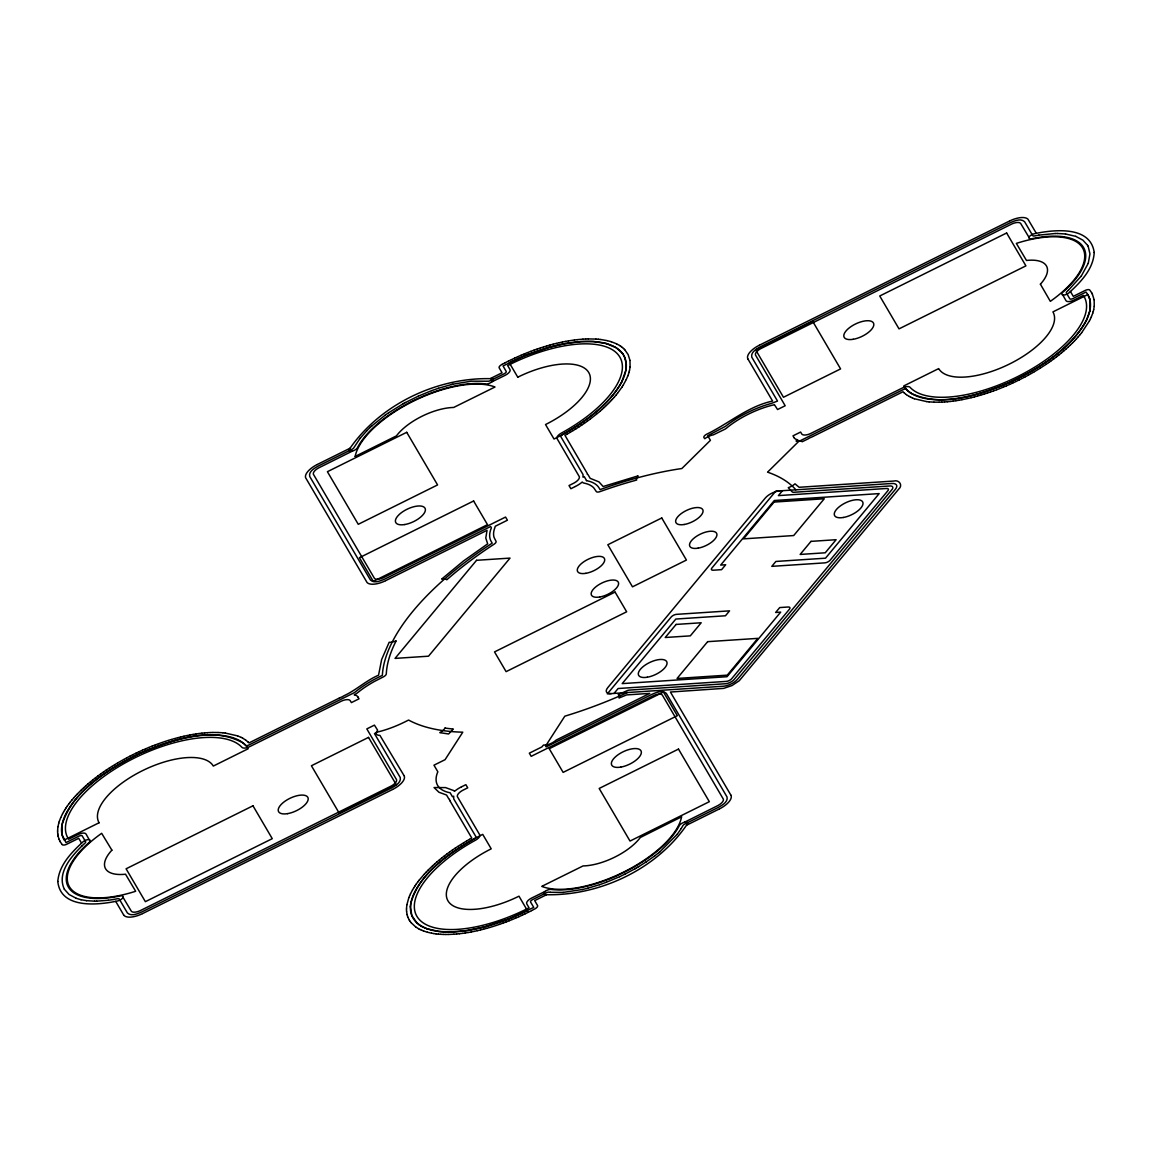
<?xml version="1.0" encoding="UTF-8"?>
<svg xmlns="http://www.w3.org/2000/svg" width="1152" height="1152" viewBox="0 0 1152 1152"><rect width="100%" height="100%" fill="white"/><g stroke="black" fill="none" stroke-linecap="round" stroke-linejoin="round"><path stroke-width="1.5" d="M57.6 831.672L57.614 830.117M406.498 909.778L406.526 908.222M410.443 906.768L411.826 915.581L416.794 922.766M57.629 830.03L57.974 826.733M406.526 908.136L406.872 904.824M410.443 906.754L410.789 903.514M630.086 366.84L629.971 360.461M1094.256 306.216L1094.141 299.837M61.891 825.408L62.064 834.71L65.966 842.602L79.056 836.107A2.837 1.21 -25.5 0 1 82.21 835.891L85.608 841.68A2.837 1.21 -25.5 0 1 84.946 843.163L81.806 846.072M625.954 369.878L626.242 363.528M630.086 366.926L629.525 370.296M1094.242 306.317L1093.68 309.686M57.989 826.632L58.752 823.205M61.891 825.394C72.619 789.624 108.605 769.234 139.91 753.35C171.518 740.405 210.96 724.896 243.317 743.126M406.886 904.738L408.845 897.653M410.789 903.485C419.213 872.899 448.33 854.093 474.163 838.858A2.837 1.21 -25.5 0 0 475.877 836.64L453.715 798.869L453.686 796.162L452.477 796.752L450.13 792.749L448.243 792.374A60.25 25.848 -25.5 0 1 437.285 773.136L437.861 771.826L433.973 765.187L445.075 759.672L462.787 732.182L460.339 732.11A230.357 98.798 -25.5 0 1 409.651 720.619L408.6 720.058L404.582 722.045A60.163 25.805 -25.5 0 1 377.654 732.01L374.486 733.594L400.234 777.499C401.414 782.582 395.251 785.808 391.565 787.939L141.638 912.01C137.434 913.781 131.285 916.618 127.411 912.974L119.232 899.021A2.837 1.21 -25.5 0 0 117.533 898.718L113.141 899.539M625.954 369.893L621.59 382.219M1089.792 310.925L1090.224 301.406M629.078 372.082L629.496 370.397M1089.792 310.954L1086.667 319.752M1093.248 311.458L1093.666 309.773M123.034 897.35L131.429 911.362A8.496 3.643 -25.5 0 0 139.925 910.8L391.406 785.952A8.496 3.643 -25.5 0 0 396.576 779.731L366.826 728.899L374.429 725.126L377.654 730.253A9.216 3.946 -25.5 0 0 379.915 735.365L404.035 775.613M1028.966 237.312L1020.571 223.301A8.496 3.643 -25.5 0 0 1012.075 223.862L760.594 348.71A8.496 3.643 -25.5 0 0 755.424 354.917L785.174 405.749L777.571 409.536L774.374 404.626A4.248 1.829 -25.5 0 1 773.251 404.986L770.674 405.619A55.987 24.019 -25.5 0 0 727.877 426.989L726.35 428.27A4.248 1.829 -25.5 0 1 724.637 429.35L713.419 434.822A9.216 3.946 -25.5 0 0 704.794 438.71L703.915 437.602A4.248 1.829 -25.5 0 1 706.795 434.146C728.87 423.504 747.922 406.31 772.603 401.069L747.965 359.05M58.781 823.104L59.299 821.39M628.531 373.896L629.05 372.182M1092.701 313.272L1093.219 311.558M1088.28 263.246L1089.95 253.915L1088.237 246.514M59.328 821.29L60.696 817.69M627.883 375.739L628.502 373.997M1092.672 313.373L1091.304 316.973M1088.28 263.261L1081.296 276.034M408.888 897.552L409.594 895.781M627.854 375.826L626.285 379.498M60.739 817.589L62.51 813.874M409.637 895.694L410.458 893.894M1090.44 318.874L1091.261 317.074M626.242 379.598L623.117 385.301M410.501 893.794L412.459 890.05M1086.653 319.781C1070.323 349.877 1039.075 368.438 1009.066 382.68C978.912 394.834 942.754 407.938 911.29 393.394M1089.49 320.789L1090.397 318.974M62.568 813.773L63.562 811.944M621.576 382.234C608.357 405.59 585.446 421.546 562.579 434.534A2.837 1.21 -25.5 0 0 560.866 436.738L583.013 474.509L583.056 477.23L584.251 476.64L586.57 480.586M1089.432 320.89L1081.699 332.64M63.619 811.843L64.714 809.986M412.517 889.949L413.626 888.091M681.278 828.446L682.906 825.624A2.837 1.21 -25.5 0 1 684.763 824.069L718.358 807.394C722.03 805.262 728.208 802.066 727.042 796.982L666.274 693.346C662.371 689.731 656.251 692.51 652.046 694.282L546.106 746.87L545.602 745.992L564.811 716.184L566.035 715.81A230.357 98.798 -25.5 0 0 624.182 694.008L627.422 692.539M681.278 828.461L677.304 834.206M64.786 809.885L65.966 808.013M621.864 387.259L623.059 385.402M413.683 887.99L414.878 886.118M66.038 807.912L67.32 806.04M621.792 387.374L617.53 393.25M414.936 886.018L416.218 884.131M67.392 805.925L68.76 804.038M416.29 884.03L417.672 882.144M1081.282 276.034L1068.437 290.246M68.846 803.923L70.301 802.022M417.744 882.029L419.198 880.128M360.086 438.35L353.837 447.754A2.837 1.21 -25.5 0 1 351.979 449.309L318.37 465.998C314.698 468.115 308.434 471.37 309.701 476.424L370.454 580.032C374.314 583.718 380.52 580.838 384.696 579.096L490.622 526.507L491.4 527.832A60.163 25.805 -25.5 0 0 491.227 541.498L492.192 543.168L490.291 544.406A230.357 98.798 -25.5 0 0 382.435 674.222L382.378 675.346L378.36 677.333A60.163 25.805 -25.5 0 0 354.528 692.554L248.774 745.056A2.837 1.21 -25.5 0 1 245.678 745.344L243.331 743.141M677.29 834.221L659.981 851.746M360.101 438.336L366.739 430.805M70.387 801.922L71.942 800.006M615.902 395.266L617.443 393.365M419.285 880.027L424.368 874.066M1080.058 334.656L1081.613 332.741M614.03 693.432L618.106 688.522L726.293 681.394A4.248 1.829 -25.5 0 0 731.678 678.715L789.408 609.235A4.248 1.829 -25.5 0 0 788.098 607.003L779.731 607.565L775.67 612.461L780.682 612.13L727.027 676.714L622.181 683.611L675.835 619.042L725.472 615.773L729.547 610.862L676.555 614.347A4.248 1.829 -25.5 0 0 671.17 617.026L607.334 693.864L723.341 686.232A11.347 4.867 -25.5 0 0 737.698 679.104L895.262 489.456A11.347 4.867 -25.5 0 0 891.778 483.494L775.771 491.141L711.922 567.979A4.248 1.829 -25.5 0 0 713.232 570.211L721.598 569.664L725.674 564.754L720.662 565.085L774.317 500.515L879.163 493.603L825.509 558.187L775.872 561.456L771.797 566.352L824.774 562.867A4.248 1.829 -25.5 0 0 830.16 560.189L887.89 490.709A4.248 1.829 -25.5 0 0 886.594 488.477L778.392 495.605L782.467 490.694M72.029 799.906L73.656 797.99M614.174 397.296L615.816 395.381M1078.344 336.672L1079.971 334.757M73.757 797.89L75.47 795.96M612.374 399.326L614.088 397.397M1076.53 338.702L1078.243 336.773M75.557 795.859L77.357 793.93M610.474 401.342L612.274 399.427M424.469 873.965L426.254 872.035M1074.643 340.718L1076.443 338.803M77.458 793.829L81.403 789.883M608.501 403.373L610.373 401.458M426.37 871.934L428.242 870.005M1072.656 342.749L1074.542 340.834M366.754 430.79L370.152 427.45M606.427 405.403L608.386 403.488M428.342 869.904L432.446 865.973M1070.597 344.779L1072.555 342.864M81.792 846.086C71.064 856.858 56.707 873.086 64.354 889.243M81.518 789.782L83.549 787.867M604.296 407.419L606.326 405.504M1068.451 346.795L1070.482 344.88M370.166 427.45L371.966 425.794M1068.422 290.261L1067.054 291.499A2.837 1.21 -25.5 0 0 1066.392 292.982L1069.79 298.771A2.837 1.21 -25.5 0 0 1072.944 298.555L1086.034 292.061L1087.805 294.566M83.664 787.752L85.766 785.851M602.078 409.435L604.181 407.52M432.562 865.858L434.664 863.957M1066.234 348.811L1068.336 346.91M371.981 425.779L385.171 415.181M85.882 785.75L88.056 783.85M599.774 411.437L601.949 409.536M434.779 863.842L436.954 861.955M1063.944 350.813L1066.118 348.912M88.186 783.749L90.432 781.862M597.413 413.424L599.659 411.538M437.083 861.84L439.33 859.954M1061.568 352.8L1063.814 350.914M658.973 852.552L659.966 851.746M90.562 781.747L92.866 779.875M597.283 413.539L589.896 419.314M1059.134 354.787L1061.438 352.915M439.459 859.853L441.763 857.981M658.958 852.566L654.826 855.806M92.995 779.774L95.371 777.917M1056.629 356.746L1059.005 354.888M441.893 857.88L444.269 856.022M491.602 381.974L505.368 375.206A7.085 3.038 -25.5 0 0 510.019 369.59L507.672 365.587L510.206 364.306A98.525 42.264 -25.5 0 1 618.682 355.349A98.525 42.264 -25.5 0 1 561.614 432.965A10.253 4.392 -25.5 0 0 561.168 433.21A7.085 3.038 -25.5 0 0 557.021 438.552L579.355 476.755A8.496 3.643 -25.5 0 1 574.186 482.962L569.016 485.554L570.859 488.722L575.28 486.533M95.515 777.816L97.949 775.973M1054.051 358.69L1056.485 356.846M444.413 855.907L446.846 854.078M545.141 891.403L531.374 898.186A7.085 3.038 -25.5 0 0 526.723 903.787L529.056 907.805L526.536 909.072A98.525 42.264 -25.5 0 1 418.061 918.043A98.525 42.264 -25.5 0 1 475.114 840.413A10.253 4.392 -25.5 0 0 475.574 840.168A7.085 3.038 -25.5 0 0 479.722 834.84L457.387 796.637A8.496 3.643 -25.5 0 1 457.402 795.47L457.546 795.038A8.496 3.643 -25.5 0 1 462.542 790.416L467.726 787.824L465.869 784.67L461.462 786.859M654.811 855.821L645.912 862.114M98.078 775.872L100.584 774.043M587.261 421.243L589.752 419.414M1051.416 360.619L1053.922 358.79M446.99 853.963L449.482 852.149M385.186 415.166L388.526 412.819M584.568 423.144L587.117 421.344M100.714 773.942L103.277 772.142M1048.723 362.52L1051.286 360.72M449.626 852.048L452.174 850.248M581.818 425.03L584.424 423.245M103.421 772.042L106.027 770.256M1045.973 364.406L1048.579 362.621M452.318 850.147L454.925 848.362M388.541 412.819L402.926 403.92M579.01 426.874L581.659 425.117M106.171 770.155L108.821 768.413M1045.829 364.507L1040.314 368.078M455.069 848.261L457.733 846.504M645.883 862.114L638.755 866.606M576.158 428.702L578.866 426.974M108.979 768.312L111.686 766.584M457.877 846.418L460.584 844.675M573.25 430.502L576 428.803M111.83 766.483L114.581 764.784M1040.17 368.179L1034.467 371.65M460.728 844.589L463.478 842.89M570.312 432.259L573.091 430.589M114.739 764.683L117.533 763.013M463.637 842.789L466.43 841.118M637.531 867.326L638.741 866.621M636.293 868.046L637.517 867.341M567.317 434.002L570.154 432.36M117.691 762.926L123.552 759.586M1031.486 373.378L1034.309 371.736M466.589 841.032L469.426 839.39M635.054 868.766L636.278 868.061M635.04 868.766L624.874 874.181M567.158 434.088L564.955 435.326L587.074 473.184A7.085 3.038 -25.5 0 1 587.146 473.414L587.246 473.89A7.574 3.254 -25.5 0 1 587.261 474.25A4.248 1.829 -25.5 0 1 588.067 474.739L590.17 478.339L598.954 481.882L603.158 486.518L638.122 475.862A9.216 3.946 -25.5 0 0 636.696 479.995L634.565 480.629A226.008 96.941 -25.5 0 0 602.035 490.896L599.962 491.63A4.248 1.829 -25.5 0 1 596.261 491.501L593.842 487.93A55.987 24.019 -25.5 0 0 586.8 483.782L583.531 482.962A4.248 1.829 -25.5 0 1 582.768 482.472L582.235 482.04A7.085 3.038 -25.5 0 1 581.846 482.357L581.054 482.976A7.085 3.038 -25.5 0 1 580.637 483.293L579.787 483.898A7.085 3.038 -25.5 0 1 579.341 484.186L578.434 484.776A7.085 3.038 -25.5 0 1 577.973 485.05L577.022 485.597A7.085 3.038 -25.5 0 1 576.533 485.87L575.525 486.403M1028.448 375.077L1031.328 373.464M469.584 839.304L471.787 838.066L449.914 800.755M402.955 403.906L404.179 403.214M404.208 403.214L405.446 402.538M502.056 364.392L501.638 364.622A4.248 1.829 -25.5 0 0 499.147 367.79L502.056 372.773L490.435 378.533M123.71 759.499L126.605 757.93M1025.395 376.733L1028.29 375.163M405.475 402.523L418.406 396.101M502.214 364.306L505.152 362.779M317.203 464.544L316.181 465.077A7.085 3.038 -25.5 0 0 315.706 465.336L314.755 465.883A7.085 3.038 -25.5 0 0 314.28 466.171L313.373 466.747A7.085 3.038 -25.5 0 0 312.941 467.05L312.077 467.654A7.085 3.038 -25.5 0 0 311.674 467.957L310.867 468.576A7.085 3.038 -25.5 0 0 310.493 468.893L309.758 469.541A7.085 3.038 -25.5 0 0 309.413 469.858L308.75 470.491A7.085 3.038 -25.5 0 0 308.448 470.822L307.872 471.47A7.085 3.038 -25.5 0 0 307.598 471.787L307.109 472.421A7.085 3.038 -25.5 0 0 306.893 472.738L306.49 473.371A7.085 3.038 -25.5 0 0 306.317 473.674L306.014 474.278A7.085 3.038 -25.5 0 0 305.885 474.581L305.683 475.171A7.085 3.038 -25.5 0 0 305.597 475.445L305.496 476.006A7.085 3.038 -25.5 0 0 305.467 476.28L305.453 476.798A7.085 3.038 -25.5 0 0 305.482 477.043L305.568 477.533A7.085 3.038 -25.5 0 0 305.64 477.763L367.013 582.422A7.085 3.038 -25.5 0 0 367.186 582.61L367.574 582.941A7.085 3.038 -25.5 0 0 367.79 583.099L368.266 583.373A7.085 3.038 -25.5 0 0 368.525 583.502L369.086 583.733A7.085 3.038 -25.5 0 0 369.389 583.819L370.037 583.978A7.085 3.038 -25.5 0 0 370.382 584.05L371.102 584.15A7.085 3.038 -25.5 0 0 371.477 584.179L372.269 584.222A7.085 3.038 -25.5 0 0 372.672 584.222L373.522 584.194A7.085 3.038 -25.5 0 0 373.954 584.165L374.861 584.078A7.085 3.038 -25.5 0 0 375.322 584.021L376.272 583.862A7.085 3.038 -25.5 0 0 376.747 583.776L377.726 583.56A7.085 3.038 -25.5 0 0 378.216 583.445L379.224 583.171A7.085 3.038 -25.5 0 0 379.728 583.027L380.75 582.696A7.085 3.038 -25.5 0 0 381.269 582.523L382.291 582.149A7.085 3.038 -25.5 0 0 382.795 581.933L383.818 581.515A7.085 3.038 -25.5 0 0 384.336 581.285L385.373 580.795M759.269 345.269L758.246 345.802A7.085 3.038 -25.5 0 0 757.771 346.061L756.821 346.622A7.085 3.038 -25.5 0 0 756.346 346.896L755.438 347.486A7.085 3.038 -25.5 0 0 755.006 347.774L754.142 348.379A7.085 3.038 -25.5 0 0 753.725 348.696L752.933 349.315A7.085 3.038 -25.5 0 0 752.544 349.632L751.824 350.266A7.085 3.038 -25.5 0 0 751.478 350.582L750.816 351.23A7.085 3.038 -25.5 0 0 750.514 351.547L749.938 352.195A7.085 3.038 -25.5 0 0 749.664 352.512L749.174 353.146A7.085 3.038 -25.5 0 0 748.958 353.462L748.555 354.096A7.085 3.038 -25.5 0 0 748.382 354.398L748.08 355.018A7.085 3.038 -25.5 0 0 747.95 355.306L747.749 355.896A7.085 3.038 -25.5 0 0 747.662 356.184L747.562 356.731A7.085 3.038 -25.5 0 0 747.533 357.005L747.518 357.523A7.085 3.038 -25.5 0 0 747.547 357.782L747.634 358.258A7.085 3.038 -25.5 0 0 747.706 358.488L747.907 358.934M126.778 757.843L129.701 756.317M1025.222 376.819L1019.174 379.93M392.731 789.394L393.754 788.861A7.085 3.038 -25.5 0 0 394.229 788.587L395.179 788.04A7.085 3.038 -25.5 0 0 395.654 787.766L396.562 787.176A7.085 3.038 -25.5 0 0 396.994 786.888L397.858 786.283A7.085 3.038 -25.5 0 0 398.275 785.966L399.067 785.347A7.085 3.038 -25.5 0 0 399.456 785.03L400.176 784.397A7.085 3.038 -25.5 0 0 400.522 784.08L401.184 783.432A7.085 3.038 -25.5 0 0 401.486 783.115L402.062 782.467A7.085 3.038 -25.5 0 0 402.336 782.15L402.826 781.502A7.085 3.038 -25.5 0 0 403.042 781.186L403.445 780.566A7.085 3.038 -25.5 0 0 403.618 780.264L403.92 779.645A7.085 3.038 -25.5 0 0 404.05 779.357L404.251 778.766A7.085 3.038 -25.5 0 0 404.338 778.478L404.438 777.931A7.085 3.038 -25.5 0 0 404.467 777.658L404.482 777.139A7.085 3.038 -25.5 0 0 404.453 776.88L404.366 776.405A7.085 3.038 -25.5 0 0 404.294 776.174L404.093 775.728M461.218 786.989L460.21 787.522A7.085 3.038 -25.5 0 0 459.72 787.781L458.77 788.328A7.085 3.038 -25.5 0 0 458.309 788.616L457.402 789.192A7.085 3.038 -25.5 0 0 456.955 789.494L456.106 790.099A7.085 3.038 -25.5 0 0 455.688 790.402L454.882 791.021A7.085 3.038 -25.5 0 0 454.507 791.338L453.946 790.862A4.248 1.829 -25.5 0 0 453.067 790.344L445.55 787.594L434.059 787.55L438.926 792.245L446.558 795.038L448.675 798.638A4.248 1.829 -25.5 0 0 449.323 799.099L449.482 799.142A7.574 3.254 -25.5 0 0 449.496 799.488L449.582 799.978A7.085 3.038 -25.5 0 0 449.654 800.208L449.856 800.654M719.539 808.848L720.547 808.315A7.085 3.038 -25.5 0 0 721.037 808.056L721.987 807.494A7.085 3.038 -25.5 0 0 722.448 807.221L723.355 806.63A7.085 3.038 -25.5 0 0 723.802 806.342L724.651 805.738A7.085 3.038 -25.5 0 0 725.069 805.421L725.861 804.802A7.085 3.038 -25.5 0 0 726.25 804.485L726.984 803.851A7.085 3.038 -25.5 0 0 727.33 803.534L727.978 802.886A7.085 3.038 -25.5 0 0 728.294 802.57L728.87 801.922A7.085 3.038 -25.5 0 0 729.13 801.605L729.619 800.957A7.085 3.038 -25.5 0 0 729.85 800.654L730.238 800.021A7.085 3.038 -25.5 0 0 730.411 799.718L730.728 799.099A7.085 3.038 -25.5 0 0 730.858 798.811L731.059 798.221A7.085 3.038 -25.5 0 0 731.131 797.933L731.246 797.386A7.085 3.038 -25.5 0 0 731.275 797.112L731.275 796.594A7.085 3.038 -25.5 0 0 731.261 796.334L731.16 795.859A7.085 3.038 -25.5 0 0 731.088 795.629L730.901 795.182M531.59 910.613L535.162 908.726A4.248 1.829 -25.5 0 0 537.595 905.602L534.686 900.619L546.307 894.845M505.31 362.693L508.262 361.195M129.859 756.23L132.826 754.733M528.466 912.197L531.432 910.699M317.448 464.414L349.978 448.272M759.514 345.139L1009.44 221.069M385.618 580.68L487.037 530.323L485.784 538.07L487.685 543.845L463.536 560.938L441.662 579.096A9.216 3.946 -25.5 0 1 446.789 579.773A226.008 96.941 -25.5 0 1 492.221 545.414L494.093 544.19A4.248 1.829 -25.5 0 0 496.008 541.267L494.078 537.451A55.987 24.019 -25.5 0 1 494.179 529.762L495.302 526.234L507.413 520.214L505.555 517.061L382.982 577.886A8.496 3.643 -25.5 0 1 374.501 578.448L313.358 474.192A8.496 3.643 -25.5 0 1 318.528 467.971L352.469 451.051M1087.805 294.581L1052.914 311.904A63.792 27.36 -25.5 0 1 1009.685 363.917A63.792 27.36 -25.5 0 1 938.693 368.597L903.802 385.92A102.773 44.078 -25.5 0 0 1018.166 378.389A102.773 44.078 -25.5 0 0 1087.805 294.581L1089.547 298.526M813.024 436.421L903.01 391.752L903.83 392.558M338.976 698.242L248.99 742.91L248.17 742.104M142.56 913.594L392.486 789.523M686.765 825.12L719.294 808.978M624.845 874.195L619.646 876.686M508.435 361.109L511.416 359.654M132.984 754.646L135.965 753.192M1016.035 381.456L1019.016 380.016M525.326 913.723L528.307 912.269M511.589 359.582L514.584 358.171M1009.685 220.954L1010.736 220.464A7.085 3.038 -25.5 0 1 1011.24 220.234L1012.262 219.802A7.085 3.038 -25.5 0 1 1012.766 219.6L1013.789 219.226A7.085 3.038 -25.5 0 1 1014.307 219.053L1015.33 218.722A7.085 3.038 -25.5 0 1 1015.834 218.578L1016.842 218.304A7.085 3.038 -25.5 0 1 1017.331 218.189L1018.31 217.973A7.085 3.038 -25.5 0 1 1018.8 217.886L1019.736 217.728A7.085 3.038 -25.5 0 1 1020.197 217.67L1021.104 217.584A7.085 3.038 -25.5 0 1 1021.536 217.555L1022.386 217.526A7.085 3.038 -25.5 0 1 1022.803 217.526L1023.581 217.57A7.085 3.038 -25.5 0 1 1023.955 217.598L1024.675 217.699A7.085 3.038 -25.5 0 1 1025.021 217.771L1025.669 217.93A7.085 3.038 -25.5 0 1 1025.971 218.016L1026.533 218.246A7.085 3.038 -25.5 0 1 1026.792 218.376L1027.267 218.65A7.085 3.038 -25.5 0 1 1027.483 218.808L1027.872 219.139A7.085 3.038 -25.5 0 1 1028.045 219.326L1036.31 233.309M136.138 753.12L139.133 751.709M812.779 436.536L811.742 437.026A7.085 3.038 -25.5 0 1 811.238 437.256L810.216 437.688A7.574 3.254 -25.5 0 1 809.51 437.962L809.309 438.106A4.248 1.829 -25.5 0 1 807.926 438.955L802.152 441.749A9.216 3.946 -25.5 0 0 796.507 441L796.018 441A4.248 1.829 -25.5 0 1 797.616 439.992L797.789 439.79A7.085 3.038 -25.5 0 1 797.443 439.733L796.795 439.56A7.085 3.038 -25.5 0 1 796.493 439.474L795.931 439.243A7.085 3.038 -25.5 0 1 795.672 439.114L795.197 438.84A7.085 3.038 -25.5 0 1 794.981 438.682L794.592 438.35A7.085 3.038 -25.5 0 1 794.434 438.163L794.131 437.774M339.221 698.126L340.258 697.637A7.085 3.038 -25.5 0 1 340.762 697.406L341.784 696.974A7.574 3.254 -25.5 0 1 342.49 696.701L342.691 696.557A4.248 1.829 -25.5 0 1 344.074 695.707C356.242 690.091 366.12 680.486 378.547 675.202L381.643 659.506L389.16 642.283A9.216 3.946 -25.5 0 0 396.086 640.814L396.216 640.742A226.008 96.941 -25.5 0 0 386.352 672.826L386.294 673.934A4.248 1.829 -25.5 0 1 383.299 676.915L374.429 681.451A55.987 24.019 -25.5 0 0 361.037 690.019L356.99 693.173A4.248 1.829 -25.5 0 1 355.45 694.138L354.211 694.872A7.085 3.038 -25.5 0 1 354.557 694.93L355.205 695.102A7.085 3.038 -25.5 0 1 355.507 695.189L356.069 695.419A7.085 3.038 -25.5 0 1 356.328 695.549L356.803 695.822A7.085 3.038 -25.5 0 1 357.019 695.981L357.408 696.312A7.085 3.038 -25.5 0 1 357.566 696.499L357.869 696.888M1012.867 382.954L1015.862 381.542M142.315 913.709L141.264 914.198A7.085 3.038 -25.5 0 1 140.76 914.429L139.738 914.846A7.085 3.038 -25.5 0 1 139.234 915.062L138.211 915.437A7.085 3.038 -25.5 0 1 137.693 915.61L136.67 915.941A7.085 3.038 -25.5 0 1 136.166 916.085L135.158 916.358A7.085 3.038 -25.5 0 1 134.669 916.474L133.69 916.69A7.085 3.038 -25.5 0 1 133.2 916.776L132.264 916.934A7.085 3.038 -25.5 0 1 131.803 916.992L130.896 917.078A7.085 3.038 -25.5 0 1 130.464 917.107L129.614 917.136A7.085 3.038 -25.5 0 1 129.197 917.136L128.419 917.093A7.085 3.038 -25.5 0 1 128.045 917.064L127.325 916.963A7.085 3.038 -25.5 0 1 126.979 916.891L126.331 916.733A7.085 3.038 -25.5 0 1 126.029 916.646L125.467 916.416A7.085 3.038 -25.5 0 1 125.208 916.286L124.733 916.013A7.085 3.038 -25.5 0 1 124.517 915.854L124.128 915.523A7.085 3.038 -25.5 0 1 123.955 915.336L123.653 914.933M522.158 915.221L525.154 913.81M619.618 876.701L606.355 882.259M514.757 358.085L517.766 356.717M139.306 751.622L142.33 750.254M1009.67 384.394L1012.694 383.026M518.962 916.661L521.986 915.293M418.435 396.086L431.712 390.614M517.939 356.645L520.978 355.32M142.488 750.182L145.526 748.858M1006.474 385.805L1009.512 384.48M515.765 918.058L518.803 916.747M521.136 355.248L524.189 353.966M1003.262 387.144L1006.301 385.877M145.699 748.786L148.738 747.518M512.554 919.411L515.592 918.13M524.362 353.909L527.4 352.67M1000.037 388.454L1003.09 387.216M148.91 747.446L151.963 746.208M509.328 920.707L512.381 919.483M527.573 352.598L530.626 351.418M996.811 389.693L999.864 388.512M152.136 746.15L155.189 744.97M506.102 921.96L509.155 920.779M606.341 882.274L599.688 884.65M530.798 351.36L533.851 350.222M993.586 390.888L996.638 389.765M155.362 744.898L158.414 743.774M502.877 923.155L505.93 922.032M431.741 390.614L438.379 388.296M534.024 350.165L537.077 349.085M990.36 392.04L993.413 390.96M158.587 743.702L161.64 742.622M499.651 924.293L502.704 923.213M537.25 349.027L540.302 348.005M987.149 393.12L990.187 392.098M161.813 742.565L164.851 741.542M496.44 925.387L499.478 924.365M599.659 884.664L587.808 888.206M438.408 388.282L451.526 384.523M540.475 347.947L543.514 346.968M983.938 394.142L986.976 393.178M165.024 741.485L168.062 740.506M493.229 926.41L496.267 925.445M543.672 346.925L546.71 346.003M980.741 395.122L983.765 394.2M168.235 740.462L171.259 739.541M490.032 927.389L493.056 926.467M684.274 822.341L718.2 805.406A8.496 3.643 -25.5 0 0 723.37 799.2L662.242 694.944A8.496 3.643 -25.5 0 0 653.76 695.491L531.173 756.331L529.33 753.178L541.771 746.986L543.542 745.027A9.216 3.946 -25.5 0 0 556.114 740.102L649.742 693.389L626.602 694.915L619.07 697.997A9.216 3.946 -25.5 0 0 618.206 694.685L626.846 690.797A4.248 1.829 -25.5 0 1 629.467 690.091L725.947 683.712A7.085 3.038 -25.5 0 0 733.982 679.723L892.224 489.269A7.085 3.038 -25.5 0 0 890.266 485.942L793.829 492.264A4.248 1.829 -25.5 0 1 792.158 491.832L788.256 487.685A9.216 3.946 -25.5 0 0 795.01 483.826L799.128 487.282L893.822 481.046C899.136 479.434 903.283 485.467 898.618 489.226L739.21 680.774L731.981 685.57L723.658 688.378L670.421 692.035L730.843 795.067M546.869 345.946L549.878 345.082M977.558 396.029L980.568 395.165M171.432 739.498L174.442 738.634M486.85 928.296L489.859 927.432M550.051 345.038L553.046 344.232M974.405 396.893L977.4 396.086M174.6 738.576L177.595 737.77M483.696 929.146L486.691 928.339M587.779 888.221L582.638 889.474M553.219 344.189L556.186 343.44M971.266 397.685L974.232 396.936M177.768 737.726L180.734 736.978M480.557 929.938L483.523 929.189M451.555 384.523L452.822 384.221M556.344 343.397L559.296 342.706M968.155 398.405L971.093 397.714M180.907 736.949L183.845 736.258M477.446 930.672L480.384 929.981M452.837 384.206L471.298 381.168L487.858 381.226A2.837 1.21 -25.5 0 0 490.291 380.65L504.245 373.723A2.837 1.21 -25.5 0 0 506.174 371.405L503.05 365.947L524.578 355.795L549.216 347.285L564.178 343.786L580.867 341.611L593.41 341.539L606.197 343.526M582.61 889.474L563.141 892.397M559.454 342.677L562.378 342.043M967.982 398.448L962.021 399.686M184.018 736.214L186.926 735.581M474.365 931.349L477.274 930.715M562.536 342.014L565.43 341.438M187.099 735.552L189.979 734.976M471.312 931.954L474.192 931.378M565.589 341.41L568.44 340.891M959.011 400.219L961.862 399.715M190.138 734.947L192.989 734.443M468.302 932.486L471.154 931.982M1038.859 235.123L1034.467 235.944A2.837 1.21 -25.5 0 1 1032.768 235.642L1024.603 221.717C1020.758 218.045 1014.624 220.853 1010.434 222.624L760.435 346.723C756.72 348.869 750.6 352.066 751.766 357.149L777.514 401.069L771.451 403.387A60.25 25.848 -25.5 0 0 725.386 426.384L707.717 435.715L710.424 440.323L681.854 468.533L679.003 468.95A230.357 98.798 -25.5 0 0 602.237 488.837L600.062 489.614L599.083 487.944A60.163 25.805 -25.5 0 0 586.44 480.643M1038.874 235.123L1055.246 233.51M113.126 899.539L108.259 900.274M568.598 340.877L574.344 340.013M956.03 400.709L958.853 400.248M193.147 734.414L195.97 733.954M465.322 932.962L468.144 932.515M953.107 401.112L955.872 400.723M196.128 733.939L198.893 733.55M462.398 933.379L465.163 932.99M108.245 900.274L96.754 901.152M574.502 339.984L577.224 339.653M950.213 401.458L952.949 401.141M199.051 733.522L201.787 733.205M459.504 933.725L462.24 933.394M577.382 339.638L582.84 339.163M947.39 401.746L950.069 401.486M201.931 733.176L204.61 732.917M456.667 934.013L459.36 933.739M944.597 401.962L947.232 401.76M204.768 732.902L207.403 732.701M453.888 934.229L456.523 934.027M563.126 892.397L550.354 892.31M582.998 339.149L585.576 339.005M941.875 402.106L944.453 401.976M207.547 732.686L210.125 732.557M453.744 934.229L448.488 934.459M585.72 339.005L588.254 338.933M939.197 402.192L941.731 402.12M210.269 732.542L212.803 732.47M1055.261 233.51L1057.406 233.496M96.739 901.152L94.594 901.166M588.384 338.918L595.886 339.077M939.053 402.192L934.042 402.163M212.947 732.47L217.958 732.499M445.882 934.474L448.344 934.459M1057.421 233.496L1065.499 233.986M94.579 901.166L86.501 900.677M443.333 934.43L445.738 934.474M933.912 402.163L929.146 401.875M218.088 732.499L222.854 732.787M440.842 934.315L443.203 934.43M596.016 339.077L598.306 339.25M438.437 934.128L440.712 934.301M550.339 892.31L548.885 892.166A2.837 1.21 -25.5 0 0 546.451 892.742L532.483 899.669A2.837 1.21 -25.5 0 0 530.568 901.987L533.75 907.416L509.098 918.821L484.445 926.928L466.848 930.571L450.691 931.997L438.797 931.435L426.874 928.699M598.421 339.264L600.638 339.494M926.798 401.616L929.016 401.861M222.984 732.802L225.202 733.046M436.09 933.883L438.307 934.128M1065.514 233.986L1075.766 236.347M86.486 900.677L81.058 899.726M600.768 339.509L607.219 340.632M926.683 401.602L914.386 398.765M225.317 733.061L237.614 735.883M433.829 933.566L435.974 933.869M431.64 933.192L433.714 933.552M431.525 933.178L427.493 932.242M81.043 899.726L76.234 898.315M607.32 340.661L611.194 341.712M606.226 343.541L616.147 347.731L621.979 352.8M427.392 932.213L423.677 931.032M1062.792 294.984L1066.032 300.73A7.085 3.038 -25.5 0 0 1073.678 300.226L1083.341 295.43L1084.003 296.467A98.525 42.264 -25.5 0 1 1021.55 374.616A98.525 42.264 -25.5 0 1 910.138 387.403A10.253 4.392 -25.5 0 0 909.979 387.23A7.085 3.038 -25.5 0 0 902.491 387.936L810.389 433.627A8.496 3.643 -25.5 0 1 808.099 434.477L807.336 434.678A8.496 3.643 -25.5 0 1 801.907 434.189L800.597 432.058L792.994 435.845L794.059 437.674M89.208 839.678L86.026 834.005A7.085 3.038 -25.5 0 0 78.322 834.437L68.659 839.232L67.997 838.195A98.525 42.264 -25.5 0 1 130.45 760.046A98.525 42.264 -25.5 0 1 241.862 747.259A10.253 4.392 -25.5 0 0 242.021 747.432A7.085 3.038 -25.5 0 0 249.509 746.726L341.611 701.035A8.496 3.643 -25.5 0 1 343.901 700.186L344.664 699.984A8.496 3.643 -25.5 0 1 350.093 700.474L351.403 702.605L359.006 698.818L357.941 696.989M611.294 341.741L616.522 343.814M1075.781 236.362L1082.909 240.163L1087.646 245.405M76.219 898.301L69.091 894.499L64.354 889.258M912.614 398.074L914.299 398.736M237.701 735.926L241.07 737.352M426.859 928.685L422.021 926.51M421.906 930.341L423.576 931.003M910.93 397.31L912.528 398.03M420.221 929.578L421.805 930.298M909.331 396.49L910.843 397.267M616.608 343.843L619.618 345.514M241.157 737.395L242.669 738.173M418.622 928.757L420.134 929.534M909.245 396.446L906.422 394.675M242.755 738.216L245.578 739.987M420.581 925.661L422.006 926.496M418.536 928.714L415.714 926.942M909.936 392.486L911.275 393.379M619.704 345.557L621.029 346.45M419.227 924.754L420.566 925.646M909.922 392.472L907.517 390.514M906.35 394.618L903.888 392.616M621.101 346.507L622.339 347.443M245.65 740.045L248.112 742.046M419.213 924.739L416.808 922.781M415.642 926.885L411.034 922.608M622.411 347.501L623.563 348.509M907.502 390.499L906.322 389.318A2.837 1.21 -25.5 0 0 903.226 389.606L798.538 441.576L767.549 472.176L768.269 472.406A230.357 98.798 -25.5 0 1 794.808 488.635L795.874 489.816M623.621 348.566L624.672 349.618M624.73 349.675L628.142 354.6L629.957 360.374M62.136 844.502L62.309 844.675A4.248 1.829 -25.5 0 0 66.701 844.272L78.71 838.31L81.547 843.12M621.994 352.814L622.858 353.966M410.126 921.384L410.99 922.536M62.093 844.445L60.408 842.011M1091.592 292.651L1089.778 290.074A4.248 1.829 -25.5 0 0 1085.299 290.39L1073.29 296.352L1070.453 291.528M622.872 353.981L624.326 356.458M409.306 920.117L410.083 921.312M115.69 901.354L123.595 914.832M1087.646 245.419L1088.237 246.499M1091.635 292.723L1092.312 293.976M409.262 920.045L407.981 917.41M59.688 840.686L60.365 841.939M1092.341 294.048L1094.126 299.75M624.326 356.486L626.242 363.514M59.083 839.318L59.659 840.614M407.477 915.998L407.952 917.338M59.054 839.232L58.176 836.424M1089.562 298.541L1090.224 301.392M407.074 914.53L407.448 915.912M407.059 914.443L406.584 911.462M57.874 834.912L58.162 836.338M57.686 833.357L57.859 834.826M406.498 909.864L406.584 911.376M57.6 831.758L57.686 833.27M611.237 693.605A11.347 4.867 -25.5 0 1 607.752 687.658L765.317 498.01A11.347 4.867 -25.5 0 1 779.674 490.882M57.802 881.496C60.552 909.086 98.035 905.213 117.562 900.965A4.608 1.973 -25.5 0 0 122.918 897.595A4.608 1.973 -25.5 0 0 120.211 895.896A84.01 36.029 -25.5 0 1 88.963 842.63A4.608 1.973 -25.5 0 0 88.92 839.621A4.608 1.973 -25.5 0 0 82.93 841.896C71.496 852.422 59.04 865.109 57.802 881.453M1094.198 252.461C1093.406 269.122 1080.648 282.096 1069.07 292.766A4.608 1.973 -25.5 0 1 1063.08 295.042A4.608 1.973 -25.5 0 1 1063.022 292.018A84.01 36.029 -25.5 0 0 1031.789 238.752A4.608 1.973 -25.5 0 1 1029.082 237.067A4.608 1.973 -25.5 0 1 1034.438 233.698C1053.907 229.608 1090.498 225.49 1094.198 252.461M355.176 456.408L396.432 435.888A42.523 18.245 -25.5 0 1 453.672 407.462L494.971 387.014A82.93 35.568 -25.5 0 0 413.107 401.299A82.93 35.568 -25.5 0 0 355.176 456.408M681.581 816.826L681.552 816.984A82.93 35.568 -25.5 0 1 623.621 872.078A82.93 35.568 -25.5 0 1 541.757 886.378L583.056 865.93A42.523 18.245 -25.5 0 0 640.31 837.504L681.581 816.826M445.032 728.05L444.989 728.122A9.216 3.946 -25.5 0 1 439.805 732.629L448.618 733.982L453.326 729.029A216.72 92.952 -25.5 0 1 445.032 728.05M349.79 448.618L349.358 449.453A4.608 1.973 -25.5 0 0 352.066 451.138A4.608 1.973 -25.5 0 0 357.422 447.768A84.01 36.029 -25.5 0 1 485.914 383.976A4.608 1.973 -25.5 0 0 491.904 381.73A4.608 1.973 -25.5 0 0 491.846 378.706C437.861 377.006 380.707 403.862 349.819 448.574M687.384 823.939C656.87 869.299 599.184 896.371 544.882 894.672A4.608 1.973 -25.5 0 1 544.838 891.662A4.608 1.973 -25.5 0 1 550.829 889.402A84.01 36.029 -25.5 0 0 679.334 825.61A4.608 1.973 -25.5 0 1 684.677 822.24A4.608 1.973 -25.5 0 1 687.384 823.939M476.554 560.304L395.05 658.397L428.515 656.194L510.019 558.101L476.554 560.304M774.072 502.07L743.501 538.862L793.699 535.55L824.27 498.758L774.072 502.07M676.094 624.427L665.222 637.502L690.322 635.861L701.194 622.771L676.094 624.427M707.645 641.664L677.074 678.456L727.272 675.144L757.829 638.366L707.645 641.664M811.008 541.368L800.15 554.443L825.25 552.787L836.107 539.712L811.008 541.368M111.888 850.162L111.6 850.478A42.523 18.245 -25.5 0 0 125.525 874.21L135.648 891.274A82.93 35.568 -25.5 0 1 69.422 886.723A82.93 35.568 -25.5 0 1 101.664 833.314L111.888 850.162M1040.4 284.184L1050.336 301.349A82.93 35.568 -25.5 0 0 1082.578 247.939A82.93 35.568 -25.5 0 0 1016.352 243.389L1026.475 260.453A42.523 18.245 -25.5 0 1 1040.4 284.184M406.728 432.317L327.413 471.701L358.258 524.304L437.573 484.934L406.728 432.317M812.822 321.566L755.712 349.92L783.475 397.267L840.586 368.914L812.822 321.566M1006.632 232.992L879.739 295.992L899.021 328.867L1025.914 265.867L1006.632 232.992M473.616 500.99L359.41 557.698L373.291 581.371L487.498 524.664L473.616 500.99M661.752 517.968L607.81 544.752L632.491 586.829L686.419 560.059L661.752 517.968M99.086 822.758L64.195 840.082A102.773 44.078 -25.5 0 1 133.834 756.274A102.773 44.078 -25.5 0 1 248.198 748.742L213.307 766.066A63.792 27.36 -25.5 0 0 142.315 770.746A63.792 27.36 -25.5 0 0 99.086 822.758M615.082 592.07L494.525 651.917L506.102 671.645L626.659 611.798L615.082 592.07M368.525 737.395L311.414 765.749L339.178 813.096L396.288 784.742L368.525 737.395M252.979 805.795L126.086 868.795L145.368 901.67L272.261 838.67L252.979 805.795M663.451 692.021L549.245 748.714L563.126 772.387L677.333 715.694L663.451 692.021M678.485 749.088L599.17 788.458L630.014 841.061L709.33 801.691L678.485 749.088M527.486 910.642L527.443 910.67A102.773 44.078 -25.5 0 1 413.093 918.187A102.773 44.078 -25.5 0 1 482.731 834.379L491.213 848.837A63.792 27.36 -25.5 0 0 447.984 900.864A63.792 27.36 -25.5 0 0 518.976 896.184L527.458 910.656M517.766 377.194L509.27 362.736A102.773 44.078 -25.5 0 1 623.65 355.205A102.773 44.078 -25.5 0 1 554.011 439.013L545.53 424.541A63.792 27.36 -25.5 0 0 588.744 372.528A63.792 27.36 -25.5 0 0 517.766 377.194M599.76 596.995A14.89 6.379 -25.5 0 0 618.466 582.61A14.89 6.379 -25.5 0 0 596.434 586.354A14.89 6.379 -25.5 0 0 599.76 596.995M585.878 573.322A14.89 6.379 -25.5 0 0 604.584 558.936A14.89 6.379 -25.5 0 0 582.552 562.68A14.89 6.379 -25.5 0 0 585.878 573.322M698.098 548.165A14.89 6.379 -25.5 0 0 716.803 533.779A14.89 6.379 -25.5 0 0 694.786 537.523A14.89 6.379 -25.5 0 0 698.098 548.165M684.216 524.491A14.89 6.379 -25.5 0 0 702.936 510.106A14.89 6.379 -25.5 0 0 680.904 513.85A14.89 6.379 -25.5 0 0 684.216 524.491M853.2 339.293A16.301 6.998 -25.5 0 0 873.677 323.539A16.301 6.998 -25.5 0 0 849.557 327.629A16.301 6.998 -25.5 0 0 853.2 339.293M404.77 524.534A16.301 6.998 -25.5 0 0 425.261 508.781A16.301 6.998 -25.5 0 0 401.126 512.885A16.301 6.998 -25.5 0 0 404.77 524.534M287.568 813.643A16.301 6.998 -25.5 0 0 308.059 797.89A16.301 6.998 -25.5 0 0 283.939 801.994A16.301 6.998 -25.5 0 0 287.568 813.643M620.741 767.117A16.301 6.998 -25.5 0 0 641.218 751.363A16.301 6.998 -25.5 0 0 617.098 755.467A16.301 6.998 -25.5 0 0 620.741 767.117M647.309 677.218A15.595 6.682 -25.5 0 0 666.907 662.141A15.595 6.682 -25.5 0 0 643.838 666.058A15.595 6.682 -25.5 0 0 647.309 677.218M843.278 517.493A15.595 6.682 -25.5 0 0 862.877 502.416A15.595 6.682 -25.5 0 0 839.808 506.333A15.595 6.682 -25.5 0 0 843.278 517.493"/></g></svg>
